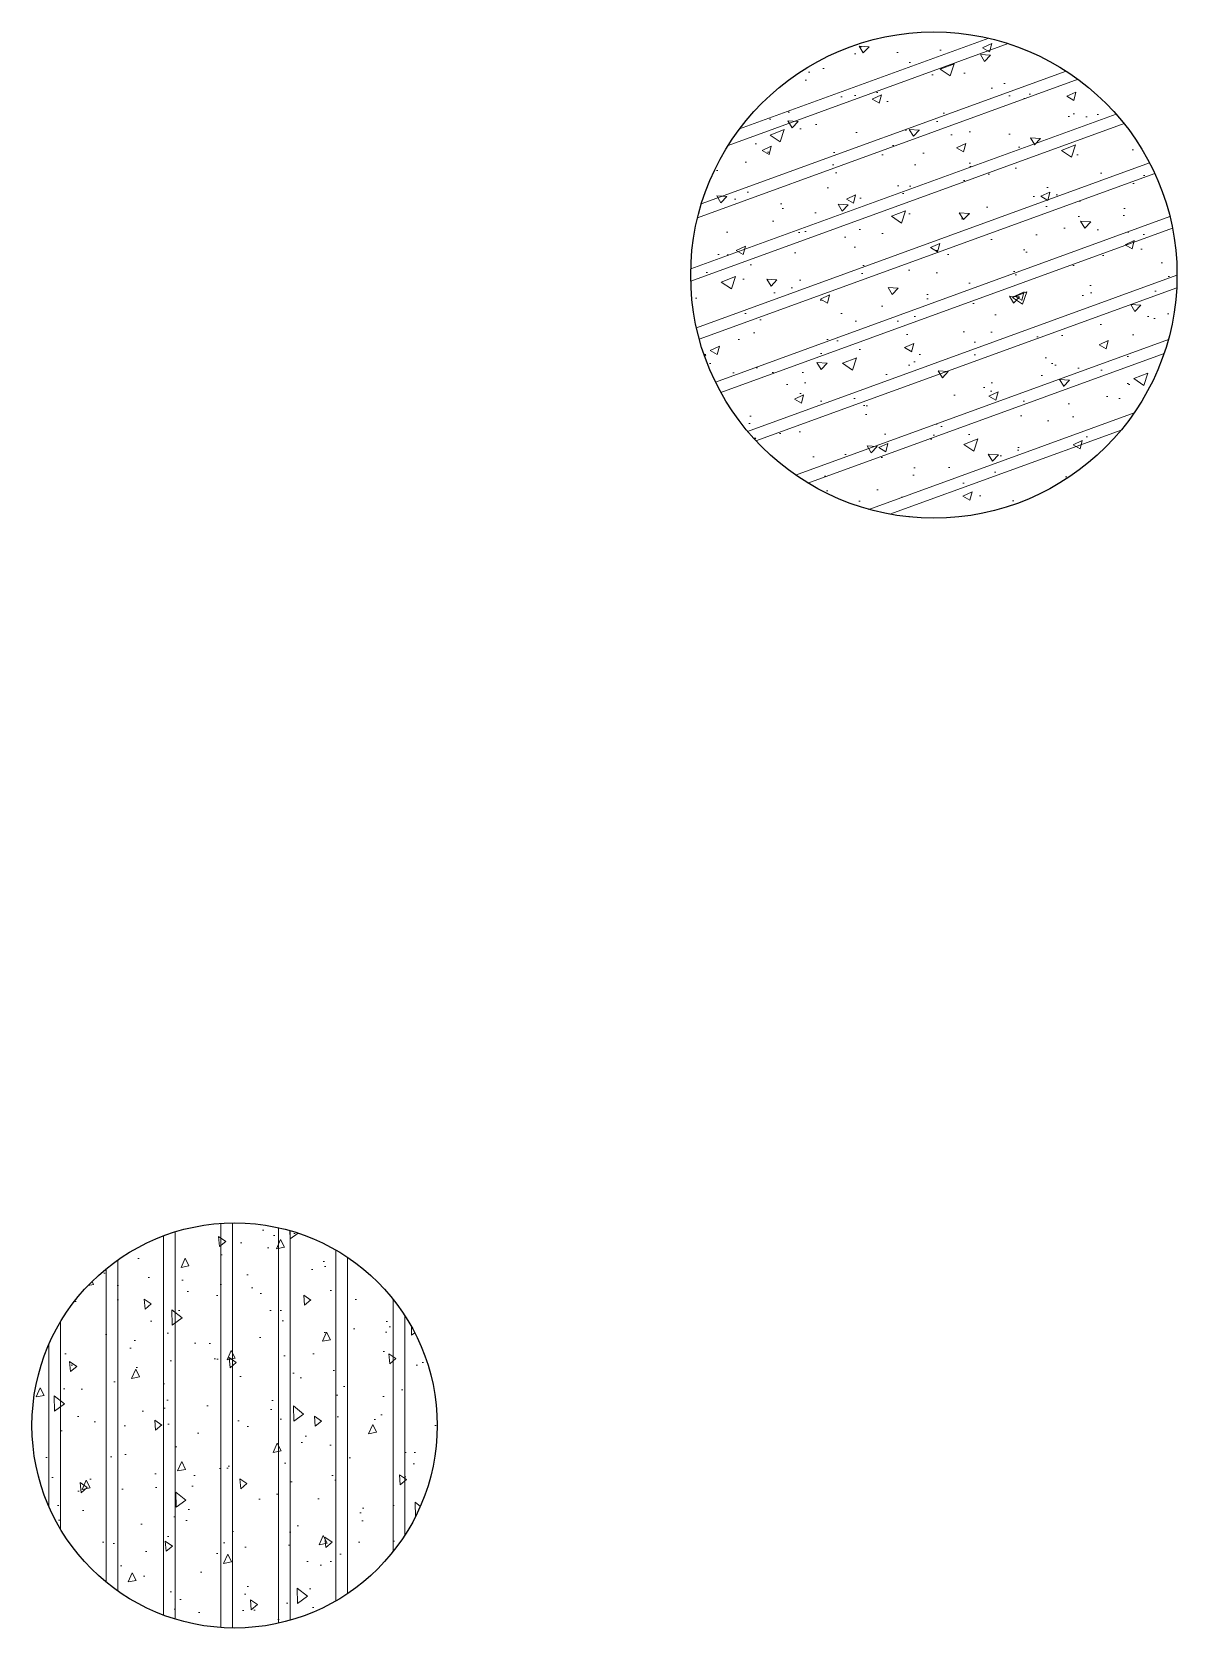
# Model space of a CAD drawing. Header units: millimetres. Extents: x 11689832 to 11802583, y 1023459 to 1173251.
# Drawn here: x 11745520 to 11749758, y 1123633 to 1129543 of the extents above; entities that cross this region are included whole.
import ezdxf

# ---------------------------------------------------------------- set-up
doc = ezdxf.new("R2010")
doc.units = ezdxf.units.MM
doc.header["$MEASUREMENT"] = 0
doc.layers.add('KT-Net cot vach', color=6, linetype='CONTINUOUS')
doc.layers.add('KT-Vat lieu', color=250, linetype='CONTINUOUS', lineweight=9)

msp = doc.modelspace()

# ---------------------------------------------------------------- hatches: boundary and pattern name
at = {"layer": 'KT-Vat lieu', "ltscale": 0.5}
h = msp.add_hatch(dxfattribs=at)
h.set_pattern_fill('VATLIEU04', color=256, scale=50, angle=335.0000000000001, pattern_type=2)
h.set_pattern_definition([(24.99999999999999, (11665311.9183502, 1237839.662623086), (311.7691453077651, -180.0000000872239), [37.5, -412.5]), (330.0000000000001, (11665311.9183502, 1237839.662623086), (96.0693589620723, 370.1782177728818), [30, -330]), (75.45140000000006, (11665337.89911242, 1237824.662625553), (407.8386491811398, 190.1778981800789), [31.870095, -350.571056]), (21.18420000000001, (11665354.18017637, 1237930.29340179), (448.6487574469091, -300.5233642087554), [56.25, -618.75]), (71.6356, (11665391.56755693, 1237905.24976473), (629.3860448110145, 243.9225419778903), [47.805144, -525.8565]), (326.1842, (11665354.18017637, 1237930.29340179), (629.3858544868855, 243.9230334741571), [45, -495]), (356, (11665388.93010918, 1237886.504794027), (185.4137068775497, -308.5802283025617), [37.5, -412.5]), (300.9999999999999, (11665388.93010918, 1237886.504794027), (263.4901157824137, 277.1898149821902), [30, -330]), (46.45140000000007, (11665404.38123503, 1237860.789765111), (448.9037945028658, -31.39076302064097), [31.870095, -350.571056]), (12.50000000000003, (11665311.9183502, 1237839.662623086), (75.8537967068254, 148.2826575333731), [0, -326, 0, -335, 0, -331.25]), (342.5000000000001, (11665311.9183502, 1237839.662623086), (202.5537812009227, 123.140207573354), [0, -191, 0, -318.5, 0, -126.25]), (302.5, (11665210.86503194, 1237886.78455927), (237.1376650558807, -123.022382970925), [0, -125, 0, -390, 0, -517.5]), (292.5000000000001, (11665165.54964259, 1237907.915472357), (285.4261800959733, -77.86960007487525), [0, -162.4999999999966, 0, -258.9999999999933, 0, -367.4999999999933]), (20.00000000000001, (11665311.9183502, 1237839.662623086), (-72.67928045670466, 199.6846819170055), []), (20.00000000000001, (11665337.80371873, 1237895.173975042), (-72.67928045670466, 199.6846819170055), [])])
edge = h.paths.add_edge_path()
edge.add_arc((11748858.21289168, 1128642.917166437), 899.9973280748587, 0, 360)
h = msp.add_hatch(dxfattribs=at)
h.set_pattern_fill('VATLIEU04', color=256, scale=50, angle=45, pattern_type=2)
h.set_pattern_definition([(94.99999999999984, (11718637.59826791, 1105274.546060333), (275.7759995861103, 231.4035394059837), [37.49999999999999, -412.4999999999999]), (40.00000000000002, (11718637.59826791, 1105274.546060333), (-314.996083695443, 216.8840747990137), [30, -330]), (145.4514, (11718660.57959893, 1105293.829689571), (-39.21973430971335, 448.287641099735), [31.870095, -350.571056]), (91.18419999999814, (11718566.8875898, 1105345.256738452), (435.8465000455986, 318.8068825982365), [56.24999999999988, -618.7499999999981]), (141.6356, (11718603.208148, 1105371.823955738), (-13.94950748652536, 674.8558447021788), [47.805144, -525.8565]), (36.18420000000004, (11718566.8875898, 1105345.256738452), (-13.95003443662637, 674.855833957623), [45, -495]), (66, (11718619.92059838, 1105362.934407982), (353.3857860571512, 68.691238233885), [37.49999999999896, -412.4999999999917]), (11.00000000000003, (11718619.92059838, 1105362.934407982), (-170.3542965309771, 342.4042176993831), [30, -330]), (116.4514, (11718649.36941758, 1105368.658659054), (183.0318085066423, 411.0953098697152), [31.870095, -350.571056]), (82.50000000000001, (11718637.59826791, 1105274.546060333), (-113.3965926531701, 121.9949088062736), [0, -325.9999999999917, 0, -334.9999999999917, 0, -331.2499999999917]), (52.49999999999999, (11718637.59826791, 1105274.546060333), (-46.43647110123004, 232.4547249501817), [0, -191, 0, -318.5, 0, -126.25]), (12.5, (11718558.75586181, 1105195.703654231), (196.709083659603, 180.7603809074303), [0, -125, 0, -390, 0, -517.5]), (2.499999999999997, (11718523.40052275, 1105160.348315172), (170.7949915992331, 241.5799034369745), [0, -162.5, 0, -259, 0, -367.5]), (90, (11718637.59826791, 1105274.546060333), (-212.5, 0), []), (90, (11718594.28797757, 1105317.856350681), (-212.5, 0), [])])
edge = h.paths.add_edge_path()
edge.add_arc((11746270.09133223, 1124383.632641717), 750.0000000002312, 0, 360)

# ---------------------------------------------------------------- linework, layer by layer
at = {"layer": 'KT-Net cot vach', "ltscale": 0.5}
for centre, radius in [((11748858.21289168, 1128642.917166437), 899.9973280748587), ((11746270.09133223, 1124383.632641717, 2.697206872064481e-08), 750.0000000002312)]:
    msp.add_circle(centre, radius, dxfattribs=at)

doc.saveas('drawing.dxf')
